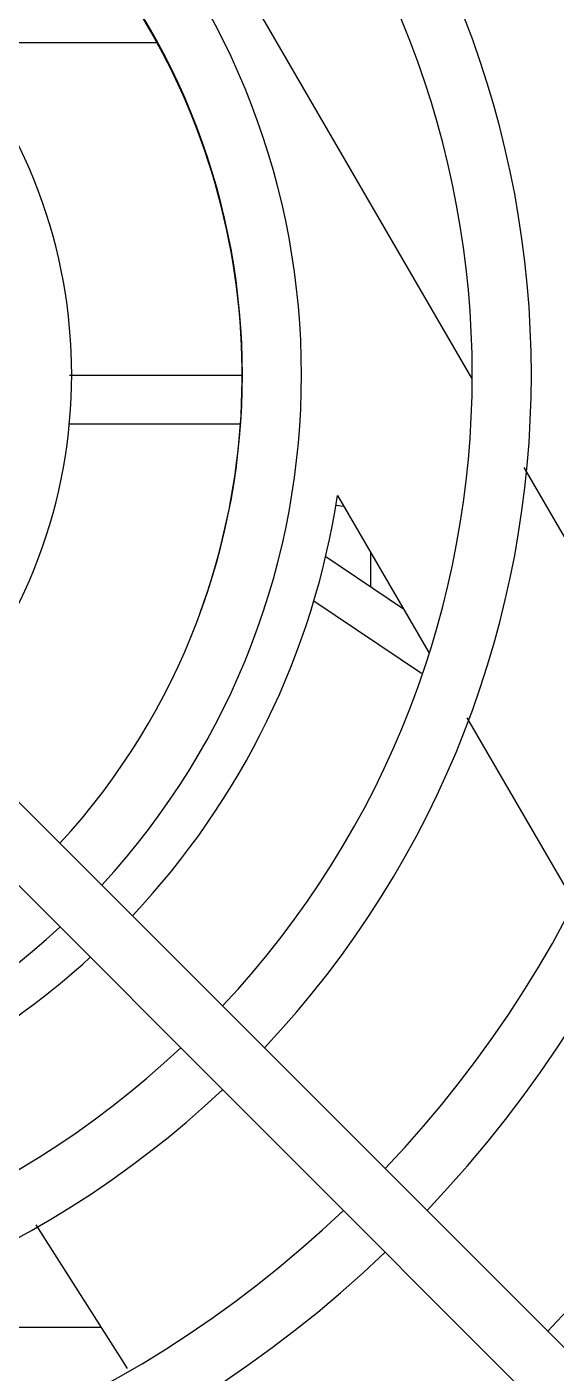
# Model space of a CAD drawing. Header units: millimetres. Extents: x -3 to 101, y -1 to 128.
# Drawn here: x 11.744 to 13.355, y 35.66 to 39.759 of the extents above; entities that cross this region are included whole.
import ezdxf

# ---------------------------------------------------------------- set-up
doc = ezdxf.new("R2010")
doc.units = ezdxf.units.MM

msp = doc.modelspace()

# ---------------------------------------------------------------- linework, layer by layer
for p, q in [((13.0992, 38.6896), (12.3928, 39.9045)), ((11.5106, 39.7111), (12.14, 39.7111)), ((11.8732, 38.6981), (12.3992, 38.6981)), ((11.8726, 38.55), (12.394, 38.55)), ((13.6549, 37.7339), (13.2577, 38.417)), ((12.69, 38.3323), (12.9679, 37.8544)), ((12.6852, 38.3022), (12.709, 38.2996)), ((12.79, 38.1603), (12.79, 38.0545)), ((12.6537, 38.1461), (12.891, 37.9866)), ((11.0607, 38.0565), (15.1971, 33.9202)), ((12.6177, 38.0114), (12.9455, 37.7907)), ((10.9335, 37.9293), (15.0698, 33.793)), ((13.0837, 37.6553), (13.4054, 37.102)), ((11.59, 35.8), (11.9686, 35.8))]:
    msp.add_line(p, q)
msp.add_lwpolyline([(11.7704, 36.1112), (12.0262, 35.7096), (12.0488, 35.6738)])
for centre, radius, start, end in [((10.29, 38.7), 4.21, 316.2259, 43.7741), ((10.29, 38.7), 3.69, 316.4027, 43.5973), ((10.29, 38.7), 3.51, 316.4745, 43.5255), ((10.29, 38.7), 2.99, 316.7317, 43.2683), ((10.29, 38.7), 2.81, 316.8427, 43.1573), ((10.29, 38.7), 2.29, 317.2522, 42.7478), ((10.29, 38.7), 2.11, 317.447, 42.553), ((10.29, 38.6981), 2.1092, 339.8658, 42.5906), ((10.29, 38.7), 1.59, 318.2569, 41.7431), ((10.318, 38.6981), 2.4, 316.7168, 351.2334), ((10.29, 38.7), 2.29, 227.2603, 312.7397), ((10.318, 38.6981), 2.4, 300.1758, 312.4076), ((10.29, 38.7), 2.81, 226.8427, 313.1573), ((10.29, 38.7), 2.99, 226.7317, 313.2683), ((10.29, 38.7), 3.51, 226.4685, 313.5315), ((10.29, 38.7), 3.69, 226.3967, 313.6033)]:
    msp.add_arc(centre, radius, start, end)

doc.saveas('drawing.dxf')
